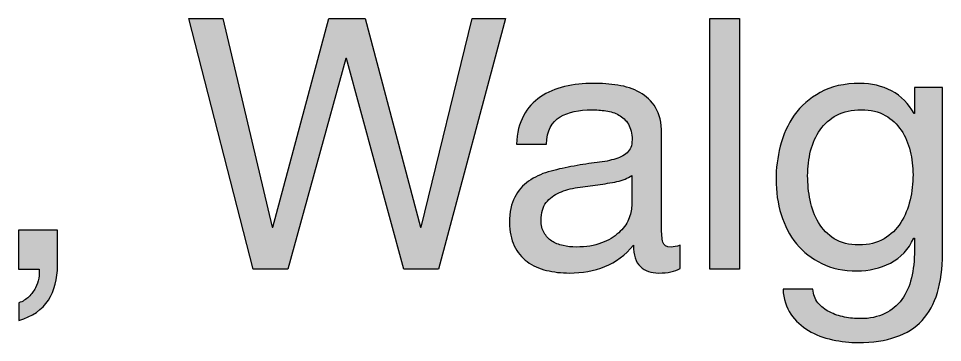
# Paper-space layout 'A3mask' of a CAD drawing. Extents: x 0 to 394, y 0 to 277.
# Drawn here: x 333.78 to 339.09, y 31.2 to 33.07 of the extents above; entities that cross this region are included whole.
import ezdxf
from ezdxf.enums import TextEntityAlignment as Align

# ---------------------------------------------------------------- set-up
doc = ezdxf.new("R2010")
doc.units = 0
doc.layers.get('0').update_dxf_attribs({"linetype": 'CONTINUOUS'})
doc.layers.get('Defpoints').update_dxf_attribs({"linetype": 'CONTINUOUS'})
doc.layers.add('JPP_Mask', color=7, linetype='CONTINUOUS')
doc.styles.add('JPP', font='arial.ttf')

# ---------------------------------------------------------------- blocks, each defined once
blk = doc.blocks.new('A3mask')
at = {"true_color": 0x004a91}
for points in [[(336.5834, 33.0666), (336.3918, 33.0666), (336.0989, 31.8674), (336.0949, 31.8674), (335.776, 33.0666), (335.5679, 33.0666), (335.2451, 31.8674), (335.2409, 31.8674), (334.9584, 33.0666), (334.7624, 33.0666), (335.1319, 31.6252), (335.3318, 31.6252), (335.6649, 32.8365), (335.6691, 32.8365), (335.998, 31.6252), (336.1979, 31.6252)], [(337.928, 33.0666), (337.7566, 33.0666), (337.7566, 31.6252), (337.928, 31.6252)]]:
    blk.add_hatch(color=154, dxfattribs=at).paths.add_polyline_path(points)
h = blk.add_hatch(color=154, dxfattribs=at)
edge = h.paths.add_edge_path()
edge.add_spline(control_points=[(337.4799, 31.8694), (337.4799, 31.8694), (337.4799, 32.4065), (337.4799, 32.4065), (337.4799, 32.467), (337.4685, 32.5162), (337.4455, 32.5539)], knot_values=[30, 30, 30, 30, 31, 31, 31, 32, 32, 32, 32], degree=3, periodic=0)
edge.add_spline(control_points=[(337.4455, 32.5539), (337.4226, 32.5915), (337.3924, 32.6208), (337.3548, 32.6417)], knot_values=[29, 29, 29, 29, 30, 30, 30, 30], degree=3, periodic=0)
edge.add_spline(control_points=[(337.3548, 32.6417), (337.317, 32.6625), (337.2751, 32.6763), (337.2287, 32.6831)], knot_values=[28, 28, 28, 28, 29, 29, 29, 29], degree=3, periodic=0)
edge.add_spline(control_points=[(337.2287, 32.6831), (337.182, 32.6898), (337.1354, 32.6932), (337.0883, 32.6932)], knot_values=[27, 27, 27, 27, 28, 28, 28, 28], degree=3, periodic=0)
edge.add_spline(control_points=[(337.0883, 32.6932), (337.0303, 32.6932), (336.9751, 32.6871), (336.9227, 32.675)], knot_values=[26, 26, 26, 26, 27, 27, 27, 27], degree=3, periodic=0)
edge.add_spline(control_points=[(336.9227, 32.675), (336.8703, 32.6629), (336.8237, 32.6429), (336.7833, 32.6155)], knot_values=[25, 25, 25, 25, 26, 26, 26, 26], degree=3, periodic=0)
edge.add_spline(control_points=[(336.7833, 32.6155), (336.743, 32.5879), (336.7107, 32.5518), (336.6866, 32.5074)], knot_values=[24, 24, 24, 24, 25, 25, 25, 25], degree=3, periodic=0)
edge.add_spline(control_points=[(336.6866, 32.5074), (336.6622, 32.463), (336.6488, 32.4084), (336.646, 32.3438)], knot_values=[23, 23, 23, 23, 24, 24, 24, 24], degree=3, periodic=0)
edge.add_spline(control_points=[(336.646, 32.3438), (336.646, 32.3438), (336.8177, 32.3438), (336.8177, 32.3438), (336.8218, 32.4206), (336.848, 32.4727), (336.8965, 32.5003), (336.945, 32.5279), (337.0055, 32.5417), (337.0781, 32.5417)], knot_values=[20, 20, 20, 20, 21, 21, 21, 22, 22, 22, 23, 23, 23, 23], degree=3, periodic=0)
edge.add_spline(control_points=[(337.0781, 32.5417), (337.105, 32.5417), (337.1324, 32.5397), (337.16, 32.5357)], knot_values=[19, 19, 19, 19, 20, 20, 20, 20], degree=3, periodic=0)
edge.add_spline(control_points=[(337.16, 32.5357), (337.1874, 32.5316), (337.2124, 32.5236), (337.2347, 32.5114)], knot_values=[18, 18, 18, 18, 19, 19, 19, 19], degree=3, periodic=0)
edge.add_spline(control_points=[(337.2347, 32.5114), (337.2567, 32.4994), (337.2751, 32.4819), (337.2892, 32.459)], knot_values=[17, 17, 17, 17, 18, 18, 18, 18], degree=3, periodic=0)
edge.add_spline(control_points=[(337.2892, 32.459), (337.3033, 32.436), (337.3103, 32.4058), (337.3103, 32.3681)], knot_values=[16, 16, 16, 16, 17, 17, 17, 17], degree=3, periodic=0)
edge.add_spline(control_points=[(337.3103, 32.3681), (337.3103, 32.3358), (337.3008, 32.3113), (337.282, 32.2944), (337.2632, 32.2776), (337.2377, 32.2648), (337.2052, 32.2561)], knot_values=[14, 14, 14, 14, 15, 15, 15, 16, 16, 16, 16], degree=3, periodic=0)
edge.add_spline(control_points=[(337.2052, 32.2561), (337.173, 32.2472), (337.1357, 32.2405), (337.0932, 32.2359)], knot_values=[13, 13, 13, 13, 14, 14, 14, 14], degree=3, periodic=0)
edge.add_spline(control_points=[(337.0932, 32.2359), (337.051, 32.2311), (337.0062, 32.224), (336.9591, 32.2147)], knot_values=[12, 12, 12, 12, 13, 13, 13, 13], degree=3, periodic=0)
edge.add_spline(control_points=[(336.9591, 32.2147), (336.9146, 32.2067), (336.8712, 32.1964), (336.8288, 32.1844), (336.7863, 32.1723), (336.7488, 32.1545), (336.7158, 32.1309)], knot_values=[10, 10, 10, 10, 11, 11, 11, 12, 12, 12, 12], degree=3, periodic=0)
edge.add_spline(control_points=[(336.7158, 32.1309), (336.6827, 32.1074), (336.6562, 32.0766), (336.636, 32.0391)], knot_values=[9, 9, 9, 9, 10, 10, 10, 10], degree=3, periodic=0)
edge.add_spline(control_points=[(336.636, 32.0391), (336.6159, 32.0014), (336.6057, 31.9529), (336.6057, 31.8936)], knot_values=[8, 8, 8, 8, 9, 9, 9, 9], degree=3, periodic=0)
edge.add_spline(control_points=[(336.6057, 31.8936), (336.6057, 31.8412), (336.6149, 31.7965), (336.633, 31.7595)], knot_values=[7, 7, 7, 7, 8, 8, 8, 8], degree=3, periodic=0)
edge.add_spline(control_points=[(336.633, 31.7595), (336.6511, 31.7223), (336.6759, 31.6921), (336.7077, 31.6685)], knot_values=[6, 6, 6, 6, 7, 7, 7, 7], degree=3, periodic=0)
edge.add_spline(control_points=[(336.7077, 31.6685), (336.7393, 31.645), (336.7759, 31.6282), (336.8177, 31.6181), (336.8594, 31.608), (336.9039, 31.603), (336.951, 31.603)], knot_values=[4, 4, 4, 4, 5, 5, 5, 6, 6, 6, 6], degree=3, periodic=0)
edge.add_spline(control_points=[(336.951, 31.603), (337.0236, 31.603), (337.0913, 31.6154), (337.1537, 31.6404)], knot_values=[3, 3, 3, 3, 4, 4, 4, 4], degree=3, periodic=0)
edge.add_spline(control_points=[(337.1537, 31.6404), (337.2164, 31.6652), (337.2713, 31.7059), (337.3184, 31.7625)], knot_values=[2, 2, 2, 2, 3, 3, 3, 3], degree=3, periodic=0)
edge.add_spline(control_points=[(337.3184, 31.7625), (337.3184, 31.7059), (337.3314, 31.6652), (337.3579, 31.6404)], knot_values=[1, 1, 1, 1, 2, 2, 2, 2], degree=3, periodic=0)
edge.add_spline(control_points=[(337.3579, 31.6404), (337.3841, 31.6154), (337.4193, 31.603), (337.4639, 31.603)], knot_values=[0, 0, 0, 0, 1, 1, 1, 1], degree=3, periodic=0)
edge.add_spline(control_points=[(337.4639, 31.603), (337.5163, 31.603), (337.5573, 31.6117), (337.5868, 31.6292)], knot_values=[36, 36, 36, 36, 37, 37, 37, 37], degree=3, periodic=0)
edge.add_spline(control_points=[(337.5868, 31.6292), (337.5868, 31.6292), (337.5868, 31.7625), (337.5868, 31.7625), (337.5666, 31.7557), (337.5492, 31.7524), (337.5344, 31.7524)], knot_values=[34, 34, 34, 34, 35, 35, 35, 36, 36, 36, 36], degree=3, periodic=0)
edge.add_spline(control_points=[(337.5344, 31.7524), (337.5075, 31.7524), (337.4917, 31.7618), (337.487, 31.7806)], knot_values=[33, 33, 33, 33, 34, 34, 34, 34], degree=3, periodic=0)
edge.add_spline(control_points=[(337.487, 31.7806), (337.4822, 31.7995), (337.4799, 31.829), (337.4799, 31.8694)], knot_values=[32, 32, 32, 32, 33, 33, 33, 33], degree=3, periodic=0)
edge = h.paths.add_edge_path(flags=16)
edge.add_spline(control_points=[(337.3082, 32.1642), (337.3082, 32.1642), (337.3082, 31.9885), (337.3082, 31.9885), (337.3082, 31.9644), (337.3022, 31.9384), (337.2901, 31.9108), (337.2781, 31.8832), (337.259, 31.8577), (337.2335, 31.8341), (337.208, 31.8106), (337.1751, 31.791), (337.1347, 31.7756)], knot_values=[10, 10, 10, 10, 11, 11, 11, 12, 12, 12, 13, 13, 13, 14, 14, 14, 14], degree=3, periodic=0)
edge.add_spline(control_points=[(337.1347, 31.7756), (337.0944, 31.76), (337.0459, 31.7524), (336.9893, 31.7524)], knot_values=[9, 9, 9, 9, 10, 10, 10, 10], degree=3, periodic=0)
edge.add_spline(control_points=[(336.9893, 31.7524), (336.9638, 31.7524), (336.9385, 31.7551), (336.9137, 31.7604)], knot_values=[8, 8, 8, 8, 9, 9, 9, 9], degree=3, periodic=0)
edge.add_spline(control_points=[(336.9137, 31.7604), (336.8886, 31.7658), (336.8673, 31.7745), (336.849, 31.7867)], knot_values=[7, 7, 7, 7, 8, 8, 8, 8], degree=3, periodic=0)
edge.add_spline(control_points=[(336.849, 31.7867), (336.8309, 31.7988), (336.816, 31.8145), (336.8047, 31.8341)], knot_values=[6, 6, 6, 6, 7, 7, 7, 7], degree=3, periodic=0)
edge.add_spline(control_points=[(336.8047, 31.8341), (336.7931, 31.8536), (336.7875, 31.8775), (336.7875, 31.9058)], knot_values=[5, 5, 5, 5, 6, 6, 6, 6], degree=3, periodic=0)
edge.add_spline(control_points=[(336.7875, 31.9058), (336.7875, 31.9488), (336.7972, 31.9828), (336.8167, 32.0078)], knot_values=[4, 4, 4, 4, 5, 5, 5, 5], degree=3, periodic=0)
edge.add_spline(control_points=[(336.8167, 32.0078), (336.8362, 32.0326), (336.8615, 32.0518), (336.8923, 32.0653)], knot_values=[3, 3, 3, 3, 4, 4, 4, 4], degree=3, periodic=0)
edge.add_spline(control_points=[(336.8923, 32.0653), (336.9234, 32.0787), (336.9584, 32.0885), (336.9974, 32.0945)], knot_values=[2, 2, 2, 2, 3, 3, 3, 3], degree=3, periodic=0)
edge.add_spline(control_points=[(336.9974, 32.0945), (337.0364, 32.1007), (337.0751, 32.106), (337.1134, 32.1107)], knot_values=[1, 1, 1, 1, 2, 2, 2, 2], degree=3, periodic=0)
edge.add_spline(control_points=[(337.1134, 32.1107), (337.1519, 32.1154), (337.1885, 32.1214), (337.2236, 32.1288)], knot_values=[0, 0, 0, 0, 1, 1, 1, 1], degree=3, periodic=0)
edge.add_spline(control_points=[(337.2236, 32.1288), (337.2586, 32.1363), (337.2866, 32.1481), (337.3082, 32.1642)], knot_values=[14, 14, 14, 14, 15, 15, 15, 15], degree=3, periodic=0)
h = blk.add_hatch(color=154, dxfattribs=at)
edge = h.paths.add_edge_path(flags=16)
edge.add_spline(control_points=[(338.7588, 31.7998), (338.7985, 31.8234), (338.8305, 31.8543), (338.8546, 31.8927), (338.879, 31.931), (338.8968, 31.9745), (338.9082, 32.0228), (338.9195, 32.0713), (338.9253, 32.1198), (338.9253, 32.1683), (338.9253, 32.214), (338.92, 32.2591), (338.9091, 32.3035), (338.8984, 32.3479), (338.8813, 32.3879), (338.8576, 32.4236), (338.8342, 32.4592), (338.8036, 32.4879), (338.7658, 32.5095), (338.7282, 32.5309), (338.6823, 32.5417), (338.6285, 32.5417), (338.5733, 32.5417), (338.5262, 32.5313), (338.4872, 32.5104), (338.4482, 32.4895), (338.4162, 32.4617), (338.3914, 32.4267), (338.3664, 32.3916), (338.3483, 32.3513), (338.3369, 32.3055), (338.3253, 32.2598), (338.3197, 32.212), (338.3197, 32.1622), (338.3197, 32.115), (338.3244, 32.0679), (338.3339, 32.0209), (338.3432, 31.9738), (338.3594, 31.931), (338.3824, 31.8927), (338.4051, 31.8543), (338.4355, 31.8234), (338.473, 31.7998), (338.5109, 31.7763), (338.5579, 31.7644), (338.6143, 31.7644), (338.6709, 31.7644), (338.7191, 31.7763), (338.7588, 31.7998)], knot_values=[0, 0, 0, 0, 1, 1, 1, 2, 2, 2, 3, 3, 3, 4, 4, 4, 5, 5, 5, 6, 6, 6, 7, 7, 7, 8, 8, 8, 9, 9, 9, 10, 10, 10, 11, 11, 11, 12, 12, 12, 13, 13, 13, 14, 14, 14, 15, 15, 15, 16, 16, 16, 16], degree=3, periodic=0)
edge = h.paths.add_edge_path()
edge.add_spline(control_points=[(338.9778, 31.3304), (338.8998, 31.2456), (338.7774, 31.2033), (338.6104, 31.2033), (338.5619, 31.2033), (338.5125, 31.2086), (338.4619, 31.2194), (338.4116, 31.2302), (338.3657, 31.2477), (338.3246, 31.2719), (338.2836, 31.296), (338.2497, 31.3277), (338.2228, 31.3668), (338.1959, 31.4059), (338.181, 31.4535), (338.1782, 31.5101), (338.1782, 31.5101), (338.3499, 31.5101), (338.3499, 31.5101), (338.3513, 31.4792), (338.361, 31.4529), (338.3791, 31.4314), (338.3974, 31.4098), (338.4197, 31.3923), (338.4459, 31.3788), (338.4721, 31.3654), (338.5007, 31.3556), (338.5317, 31.3496), (338.5626, 31.3436), (338.5923, 31.3405), (338.6206, 31.3405), (338.6769, 31.3405), (338.7247, 31.3503), (338.7639, 31.3698), (338.8029, 31.3893), (338.8351, 31.4162), (338.8606, 31.4505), (338.8864, 31.4848), (338.9047, 31.5262), (338.9163, 31.5747), (338.9277, 31.6232), (338.9335, 31.6763), (338.9335, 31.7342), (338.9335, 31.7342), (338.9335, 31.8028), (338.9335, 31.8028), (338.9335, 31.8028), (338.9293, 31.8028), (338.9293, 31.8028), (338.8998, 31.7382), (338.8551, 31.6908), (338.795, 31.6605), (338.7351, 31.6303), (338.6716, 31.6151), (338.6043, 31.6151), (338.5262, 31.6151), (338.4582, 31.6292), (338.4005, 31.6575), (338.3425, 31.6857), (338.294, 31.7237), (338.255, 31.7715), (338.2161, 31.8193), (338.1868, 31.8752), (338.1673, 31.9391), (338.1476, 32.003), (338.1379, 32.0706), (338.1379, 32.1419), (338.1379, 32.2039), (338.146, 32.2674), (338.1622, 32.3328), (338.1782, 32.398), (338.2052, 32.4573), (338.243, 32.5104), (338.2805, 32.5636), (338.3304, 32.6073), (338.3923, 32.6417), (338.4543, 32.676), (338.5303, 32.6932), (338.6206, 32.6932), (338.6864, 32.6932), (338.747, 32.6787), (338.8022, 32.6498), (338.8574, 32.6208), (338.9003, 32.5774), (338.9314, 32.5195), (338.9314, 32.5195), (338.9335, 32.5195), (338.9335, 32.5195), (338.9335, 32.5195), (338.9335, 32.6689), (338.9335, 32.6689), (338.9335, 32.6689), (339.0949, 32.6689), (339.0949, 32.6689), (339.0949, 32.6689), (339.0949, 31.714), (339.0949, 31.714), (339.0949, 31.5431), (339.0559, 31.4153), (338.9778, 31.3304)], knot_values=[0, 0, 0, 0, 1, 1, 1, 2, 2, 2, 3, 3, 3, 4, 4, 4, 5, 5, 5, 6, 6, 6, 7, 7, 7, 8, 8, 8, 9, 9, 9, 10, 10, 10, 11, 11, 11, 12, 12, 12, 13, 13, 13, 14, 14, 14, 15, 15, 15, 16, 16, 16, 17, 17, 17, 18, 18, 18, 19, 19, 19, 20, 20, 20, 21, 21, 21, 22, 22, 22, 23, 23, 23, 24, 24, 24, 25, 25, 25, 26, 26, 26, 27, 27, 27, 28, 28, 28, 29, 29, 29, 30, 30, 30, 31, 31, 31, 32, 32, 32, 33, 33, 33, 33], degree=3, periodic=0)
h = blk.add_hatch(color=154, dxfattribs=at)
edge = h.paths.add_edge_path()
edge.add_spline(control_points=[(334.0076, 31.6453), (334.0076, 31.6453), (334.0076, 31.8492), (334.0076, 31.8492), (334.0076, 31.8492), (333.9761, 31.8492), (333.9367, 31.8492)], knot_values=[10.624977, 10.624977, 10.624977, 10.624977, 11.624977, 11.624977, 11.624977, 12, 12, 12, 12], degree=3, periodic=0)
edge.add_spline(control_points=[(333.9367, 31.8492), (333.8972, 31.8492), (333.8499, 31.8492), (333.8184, 31.8492)], knot_values=[10.249985, 10.249985, 10.249985, 10.249985, 10.624977, 10.624977, 10.624977, 10.624977], degree=3, periodic=0)
edge.add_spline(control_points=[(333.8184, 31.8492), (333.8105, 31.8492), (333.8036, 31.8492), (333.7981, 31.8492)], knot_values=[10.156237, 10.156237, 10.156237, 10.156237, 10.249985, 10.249985, 10.249985, 10.249985], degree=3, periodic=0)
edge.add_spline(control_points=[(333.7833, 31.8492), (333.7833, 31.8492), (333.7833, 31.8492), (333.7833, 31.8492), (333.7833, 31.8492), (333.7833, 31.8492), (333.7833, 31.8492)], knot_values=[9.999502, 9.999502, 9.999502, 9.999502, 10, 10, 10, 10.000967, 10.000967, 10.000967, 10.000967], degree=3, periodic=0)
edge.add_spline(control_points=[(333.7833, 31.8453), (333.7833, 31.8438), (333.7833, 31.8419), (333.7833, 31.8396)], knot_values=[9.874992, 9.874992, 9.874992, 9.874992, 9.921867, 9.921867, 9.921867, 9.921867], degree=3, periodic=0)
edge.add_spline(control_points=[(333.7833, 31.8396), (333.7833, 31.8304), (333.7833, 31.8153), (333.7833, 31.7973)], knot_values=[9.687496, 9.687496, 9.687496, 9.687496, 9.874992, 9.874992, 9.874992, 9.874992], degree=3, periodic=0)
edge.add_spline(control_points=[(333.7833, 31.7973), (333.7833, 31.7792), (333.7833, 31.7582), (333.7833, 31.7372)], knot_values=[9.5, 9.5, 9.5, 9.5, 9.687496, 9.687496, 9.687496, 9.687496], degree=3, periodic=0)
edge.add_spline(control_points=[(333.7833, 31.7372), (333.7833, 31.7162), (333.7833, 31.6952), (333.7833, 31.6771)], knot_values=[9.312504, 9.312504, 9.312504, 9.312504, 9.5, 9.5, 9.5, 9.5], degree=3, periodic=0)
edge.add_spline(control_points=[(333.7833, 31.6771), (333.7833, 31.6591), (333.7833, 31.644), (333.7833, 31.6348)], knot_values=[9.125007, 9.125007, 9.125007, 9.125007, 9.312504, 9.312504, 9.312504, 9.312504], degree=3, periodic=0)
edge.add_spline(control_points=[(333.7833, 31.6252), (333.7833, 31.6252), (333.7833, 31.6252), (333.7833, 31.6252), (333.7833, 31.6252), (333.7833, 31.6252), (333.7833, 31.6252)], knot_values=[8.999033, 8.999033, 8.999033, 8.999033, 9.000264, 9.000264, 9.000264, 9.001231, 9.001231, 9.001231, 9.001231], degree=3, periodic=0)
edge.add_spline(control_points=[(333.7847, 31.6252), (333.786, 31.6252), (333.7882, 31.6252), (333.7912, 31.6252)], knot_values=[8.843763, 8.843763, 8.843763, 8.843763, 8.937511, 8.937511, 8.937511, 8.937511], degree=3, periodic=0)
edge.add_spline(control_points=[(333.7912, 31.6252), (333.7941, 31.6252), (333.7978, 31.6252), (333.802, 31.6252)], knot_values=[8.750015, 8.750015, 8.750015, 8.750015, 8.843763, 8.843763, 8.843763, 8.843763], degree=3, periodic=0)
edge.add_spline(control_points=[(333.802, 31.6252), (333.8187, 31.6252), (333.8439, 31.6252), (333.8648, 31.6252)], knot_values=[8.375023, 8.375023, 8.375023, 8.375023, 8.750015, 8.750015, 8.750015, 8.750015], degree=3, periodic=0)
edge.add_spline(control_points=[(333.8648, 31.6252), (333.8858, 31.6252), (333.9026, 31.6252), (333.9026, 31.6252), (333.904, 31.609), (333.9028, 31.5915), (333.8995, 31.5726)], knot_values=[7, 7, 7, 7, 7.375023, 7.375023, 7.375023, 8.375023, 8.375023, 8.375023, 8.375023], degree=3, periodic=0)
edge.add_spline(control_points=[(333.8995, 31.5726), (333.8961, 31.5538), (333.8898, 31.5353), (333.8803, 31.5172)], knot_values=[6, 6, 6, 6, 7, 7, 7, 7], degree=3, periodic=0)
edge.add_spline(control_points=[(333.8803, 31.5172), (333.871, 31.499), (333.8585, 31.4822), (333.843, 31.4666)], knot_values=[5, 5, 5, 5, 6, 6, 6, 6], degree=3, periodic=0)
edge.add_spline(control_points=[(333.843, 31.4666), (333.8274, 31.4512), (333.8084, 31.4394), (333.7854, 31.4314)], knot_values=[4, 4, 4, 4, 5, 5, 5, 5], degree=3, periodic=0)
edge.add_spline(control_points=[(333.7854, 31.4314), (333.7854, 31.4314), (333.7854, 31.3304), (333.7854, 31.3304), (333.8636, 31.3533), (333.92, 31.3923), (333.955, 31.4475), (333.99, 31.5027), (334.0076, 31.5687), (334.0076, 31.6453)], knot_values=[1, 1, 1, 1, 2, 2, 2, 3, 3, 3, 4, 4, 4, 4], degree=3, periodic=0)
at = {"layer": 'Defpoints', "color": 154, "true_color": 0x004a91}
for points in [[(335.998, 31.6252), (335.6691, 32.8365), (335.6649, 32.8365), (335.3318, 31.6252), (335.1319, 31.6252), (334.7624, 33.0666), (334.9584, 33.0666), (335.2409, 31.8674), (335.2451, 31.8674), (335.5679, 33.0666), (335.776, 33.0666), (336.0949, 31.8674), (336.0989, 31.8674), (336.3918, 33.0666), (336.5834, 33.0666), (336.1979, 31.6252), (335.998, 31.6252)], [(337.928, 33.0666), (337.928, 31.6252), (337.7566, 31.6252), (337.7566, 33.0666), (337.928, 33.0666)]]:
    blk.add_lwpolyline(points, dxfattribs=at)
for points, knots in [([(337.4639, 31.603), (337.4193, 31.603), (337.3841, 31.6154), (337.3579, 31.6404), (337.3314, 31.6652), (337.3184, 31.7059), (337.3184, 31.7625), (337.2713, 31.7059), (337.2164, 31.6652), (337.1537, 31.6404), (337.0913, 31.6154), (337.0236, 31.603), (336.951, 31.603), (336.9039, 31.603), (336.8594, 31.608), (336.8177, 31.6181), (336.7759, 31.6282), (336.7393, 31.645), (336.7077, 31.6685), (336.6759, 31.6921), (336.6511, 31.7223), (336.633, 31.7595), (336.6149, 31.7965), (336.6057, 31.8412), (336.6057, 31.8936), (336.6057, 31.9529), (336.6159, 32.0014), (336.636, 32.0391), (336.6562, 32.0766), (336.6827, 32.1074), (336.7158, 32.1309), (336.7488, 32.1545), (336.7863, 32.1723), (336.8288, 32.1844), (336.8712, 32.1964), (336.9146, 32.2067), (336.9591, 32.2147), (337.0062, 32.224), (337.051, 32.2311), (337.0932, 32.2359), (337.1357, 32.2405), (337.173, 32.2472), (337.2052, 32.2561), (337.2377, 32.2648), (337.2632, 32.2776), (337.282, 32.2944), (337.3008, 32.3113), (337.3103, 32.3358), (337.3103, 32.3681), (337.3103, 32.4058), (337.3033, 32.436), (337.2892, 32.459), (337.2751, 32.4819), (337.2567, 32.4994), (337.2347, 32.5114), (337.2124, 32.5236), (337.1874, 32.5316), (337.16, 32.5357), (337.1324, 32.5397), (337.105, 32.5417), (337.0781, 32.5417), (337.0055, 32.5417), (336.945, 32.5279), (336.8965, 32.5003), (336.848, 32.4727), (336.8218, 32.4206), (336.8177, 32.3438), (336.8177, 32.3438), (336.646, 32.3438), (336.646, 32.3438), (336.6488, 32.4084), (336.6622, 32.463), (336.6866, 32.5074), (336.7107, 32.5518), (336.743, 32.5879), (336.7833, 32.6155), (336.8237, 32.6429), (336.8703, 32.6629), (336.9227, 32.675), (336.9751, 32.6871), (337.0303, 32.6932), (337.0883, 32.6932), (337.1354, 32.6932), (337.182, 32.6898), (337.2287, 32.6831), (337.2751, 32.6763), (337.317, 32.6625), (337.3548, 32.6417), (337.3924, 32.6208), (337.4226, 32.5915), (337.4455, 32.5539), (337.4685, 32.5162), (337.4799, 32.467), (337.4799, 32.4065), (337.4799, 32.4065), (337.4799, 31.8694), (337.4799, 31.8694), (337.4799, 31.829), (337.4822, 31.7995), (337.487, 31.7806), (337.4917, 31.7618), (337.5075, 31.7524), (337.5344, 31.7524), (337.5492, 31.7524), (337.5666, 31.7557), (337.5868, 31.7625), (337.5868, 31.7625), (337.5868, 31.6292), (337.5868, 31.6292), (337.5573, 31.6117), (337.5163, 31.603), (337.4639, 31.603)], [0, 0, 0, 0, 1, 1, 1, 2, 2, 2, 3, 3, 3, 4, 4, 4, 5, 5, 5, 6, 6, 6, 7, 7, 7, 8, 8, 8, 9, 9, 9, 10, 10, 10, 11, 11, 11, 12, 12, 12, 13, 13, 13, 14, 14, 14, 15, 15, 15, 16, 16, 16, 17, 17, 17, 18, 18, 18, 19, 19, 19, 20, 20, 20, 21, 21, 21, 22, 22, 22, 23, 23, 23, 24, 24, 24, 25, 25, 25, 26, 26, 26, 27, 27, 27, 28, 28, 28, 29, 29, 29, 30, 30, 30, 31, 31, 31, 32, 32, 32, 33, 33, 33, 34, 34, 34, 35, 35, 35, 36, 36, 36, 37, 37, 37, 37]), ([(338.9778, 31.3304), (338.8998, 31.2456), (338.7774, 31.2033), (338.6104, 31.2033), (338.5619, 31.2033), (338.5125, 31.2086), (338.4619, 31.2194), (338.4116, 31.2302), (338.3657, 31.2477), (338.3246, 31.2719), (338.2836, 31.296), (338.2497, 31.3277), (338.2228, 31.3668), (338.1959, 31.4059), (338.181, 31.4535), (338.1782, 31.5101), (338.1782, 31.5101), (338.3499, 31.5101), (338.3499, 31.5101), (338.3513, 31.4792), (338.361, 31.4529), (338.3791, 31.4314), (338.3974, 31.4098), (338.4197, 31.3923), (338.4459, 31.3788), (338.4721, 31.3654), (338.5007, 31.3556), (338.5317, 31.3496), (338.5626, 31.3436), (338.5923, 31.3405), (338.6206, 31.3405), (338.6769, 31.3405), (338.7247, 31.3503), (338.7639, 31.3698), (338.8029, 31.3893), (338.8351, 31.4162), (338.8606, 31.4505), (338.8864, 31.4848), (338.9047, 31.5262), (338.9163, 31.5747), (338.9277, 31.6232), (338.9335, 31.6763), (338.9335, 31.7342), (338.9335, 31.7342), (338.9335, 31.8028), (338.9335, 31.8028), (338.9335, 31.8028), (338.9293, 31.8028), (338.9293, 31.8028), (338.8998, 31.7382), (338.8551, 31.6908), (338.795, 31.6605), (338.7351, 31.6303), (338.6716, 31.6151), (338.6043, 31.6151), (338.5262, 31.6151), (338.4582, 31.6292), (338.4005, 31.6575), (338.3425, 31.6857), (338.294, 31.7237), (338.255, 31.7715), (338.2161, 31.8193), (338.1868, 31.8752), (338.1673, 31.9391), (338.1476, 32.003), (338.1379, 32.0706), (338.1379, 32.1419), (338.1379, 32.2039), (338.146, 32.2674), (338.1622, 32.3328), (338.1782, 32.398), (338.2052, 32.4573), (338.243, 32.5104), (338.2805, 32.5636), (338.3304, 32.6073), (338.3923, 32.6417), (338.4543, 32.676), (338.5303, 32.6932), (338.6206, 32.6932), (338.6864, 32.6932), (338.747, 32.6787), (338.8022, 32.6498), (338.8574, 32.6208), (338.9003, 32.5774), (338.9314, 32.5195), (338.9314, 32.5195), (338.9335, 32.5195), (338.9335, 32.5195), (338.9335, 32.5195), (338.9335, 32.6689), (338.9335, 32.6689), (338.9335, 32.6689), (339.0949, 32.6689), (339.0949, 32.6689), (339.0949, 32.6689), (339.0949, 31.714), (339.0949, 31.714), (339.0949, 31.5431), (339.0559, 31.4153), (338.9778, 31.3304)], [0, 0, 0, 0, 1, 1, 1, 2, 2, 2, 3, 3, 3, 4, 4, 4, 5, 5, 5, 6, 6, 6, 7, 7, 7, 8, 8, 8, 9, 9, 9, 10, 10, 10, 11, 11, 11, 12, 12, 12, 13, 13, 13, 14, 14, 14, 15, 15, 15, 16, 16, 16, 17, 17, 17, 18, 18, 18, 19, 19, 19, 20, 20, 20, 21, 21, 21, 22, 22, 22, 23, 23, 23, 24, 24, 24, 25, 25, 25, 26, 26, 26, 27, 27, 27, 28, 28, 28, 29, 29, 29, 30, 30, 30, 31, 31, 31, 32, 32, 32, 33, 33, 33, 33]), ([(338.7588, 31.7998), (338.7985, 31.8234), (338.8305, 31.8543), (338.8546, 31.8927), (338.879, 31.931), (338.8968, 31.9745), (338.9082, 32.0228), (338.9195, 32.0713), (338.9253, 32.1198), (338.9253, 32.1683), (338.9253, 32.214), (338.92, 32.2591), (338.9091, 32.3035), (338.8984, 32.3479), (338.8813, 32.3879), (338.8576, 32.4236), (338.8342, 32.4592), (338.8036, 32.4879), (338.7658, 32.5095), (338.7282, 32.5309), (338.6823, 32.5417), (338.6285, 32.5417), (338.5733, 32.5417), (338.5262, 32.5313), (338.4872, 32.5104), (338.4482, 32.4895), (338.4162, 32.4617), (338.3914, 32.4267), (338.3664, 32.3916), (338.3483, 32.3513), (338.3369, 32.3055), (338.3253, 32.2598), (338.3197, 32.212), (338.3197, 32.1622), (338.3197, 32.115), (338.3244, 32.0679), (338.3339, 32.0209), (338.3432, 31.9738), (338.3594, 31.931), (338.3824, 31.8927), (338.4051, 31.8543), (338.4355, 31.8234), (338.473, 31.7998), (338.5109, 31.7763), (338.5579, 31.7644), (338.6143, 31.7644), (338.6709, 31.7644), (338.7191, 31.7763), (338.7588, 31.7998)], [0, 0, 0, 0, 1, 1, 1, 2, 2, 2, 3, 3, 3, 4, 4, 4, 5, 5, 5, 6, 6, 6, 7, 7, 7, 8, 8, 8, 9, 9, 9, 10, 10, 10, 11, 11, 11, 12, 12, 12, 13, 13, 13, 14, 14, 14, 15, 15, 15, 16, 16, 16, 16]), ([(337.2236, 32.1288), (337.1885, 32.1214), (337.1519, 32.1154), (337.1134, 32.1107), (337.0751, 32.106), (337.0364, 32.1007), (336.9974, 32.0945), (336.9584, 32.0885), (336.9234, 32.0787), (336.8923, 32.0653), (336.8615, 32.0518), (336.8362, 32.0326), (336.8167, 32.0078), (336.7972, 31.9828), (336.7875, 31.9488), (336.7875, 31.9058), (336.7875, 31.8775), (336.7931, 31.8536), (336.8047, 31.8341), (336.816, 31.8145), (336.8309, 31.7988), (336.849, 31.7867), (336.8673, 31.7745), (336.8886, 31.7658), (336.9137, 31.7604), (336.9385, 31.7551), (336.9638, 31.7524), (336.9893, 31.7524), (337.0459, 31.7524), (337.0944, 31.76), (337.1347, 31.7756), (337.1751, 31.791), (337.208, 31.8106), (337.2335, 31.8341), (337.259, 31.8577), (337.2781, 31.8832), (337.2901, 31.9108), (337.3022, 31.9384), (337.3082, 31.9644), (337.3082, 31.9885), (337.3082, 31.9885), (337.3082, 32.1642), (337.3082, 32.1642), (337.2866, 32.1481), (337.2586, 32.1363), (337.2236, 32.1288)], [0, 0, 0, 0, 1, 1, 1, 2, 2, 2, 3, 3, 3, 4, 4, 4, 5, 5, 5, 6, 6, 6, 7, 7, 7, 8, 8, 8, 9, 9, 9, 10, 10, 10, 11, 11, 11, 12, 12, 12, 13, 13, 13, 14, 14, 14, 15, 15, 15, 15]), ([(334.0076, 31.8492), (334.0076, 31.8492), (334.0076, 31.6453), (334.0076, 31.6453), (334.0076, 31.5687), (333.99, 31.5027), (333.955, 31.4475), (333.92, 31.3923), (333.8636, 31.3533), (333.7854, 31.3304), (333.7854, 31.3304), (333.7854, 31.4314), (333.7854, 31.4314), (333.8084, 31.4394), (333.8274, 31.4512), (333.843, 31.4666), (333.8585, 31.4822), (333.871, 31.499), (333.8803, 31.5172), (333.8898, 31.5353), (333.8961, 31.5538), (333.8995, 31.5726), (333.9028, 31.5915), (333.904, 31.609), (333.9026, 31.6252), (333.9026, 31.6252), (333.7833, 31.6252), (333.7833, 31.6252), (333.7833, 31.6252), (333.7833, 31.8492), (333.7833, 31.8492), (333.7833, 31.8492), (334.0076, 31.8492), (334.0076, 31.8492)], [0, 0, 0, 0, 1, 1, 1, 2, 2, 2, 3, 3, 3, 4, 4, 4, 5, 5, 5, 6, 6, 6, 7, 7, 7, 8, 8, 8, 9, 9, 9, 10, 10, 10, 11, 11, 11, 11])]:
    blk.add_open_spline(points, degree=3, knots=knots, dxfattribs=at)
at = {"color": 7, "style": 'JPP'}
for tag, p in [('Client', (361.62, 56.35)), ('Project1', (361.62, 44.1)), ('Project2', (361.62, 40.425)), ('Project3', (361.62, 36.75)), ('Title1', (361.62, 28.175)), ('Title2', (361.62, 24.5)), ('Title3', (361.62, 20.825)), ('Status', (308.7, 3.675))]:
    blk.add_attdef(tag, text='', height=1.7, dxfattribs=at).set_placement(p, align=Align.MIDDLE_LEFT)
at = {"color": 2, "style": 'JPP'}
for tag, p in [('Scale', (322.175, 12.25)), ('Checked', (366.275, 12.25)), ('Drawn', (344.225, 12.25)), ('Date', (388.325, 12.25))]:
    blk.add_attdef(tag, text='', height=1, dxfattribs=at).set_placement(p, align=Align.MIDDLE_CENTER)
at = {"color": 6, "style": 'JPP'}
for tag, p in [('Ref', (352.8, 3.675)), ('DrgNo.', (373.38, 3.675))]:
    blk.add_attdef(tag, text='', height=2, dxfattribs=at).set_placement(p, align=Align.MIDDLE_LEFT)
blk.add_attdef('Rev', text='', height=2, dxfattribs=at).set_placement((390.1746, 3.675), align=Align.MIDDLE_CENTER)

psp = doc.layouts.new('A3mask')

# ---------------------------------------------------------------- block references
at = {"layer": 'JPP_Mask'}
psp.add_blockref('A3mask', (0, 0), dxfattribs=at)

doc.saveas('drawing.dxf')
